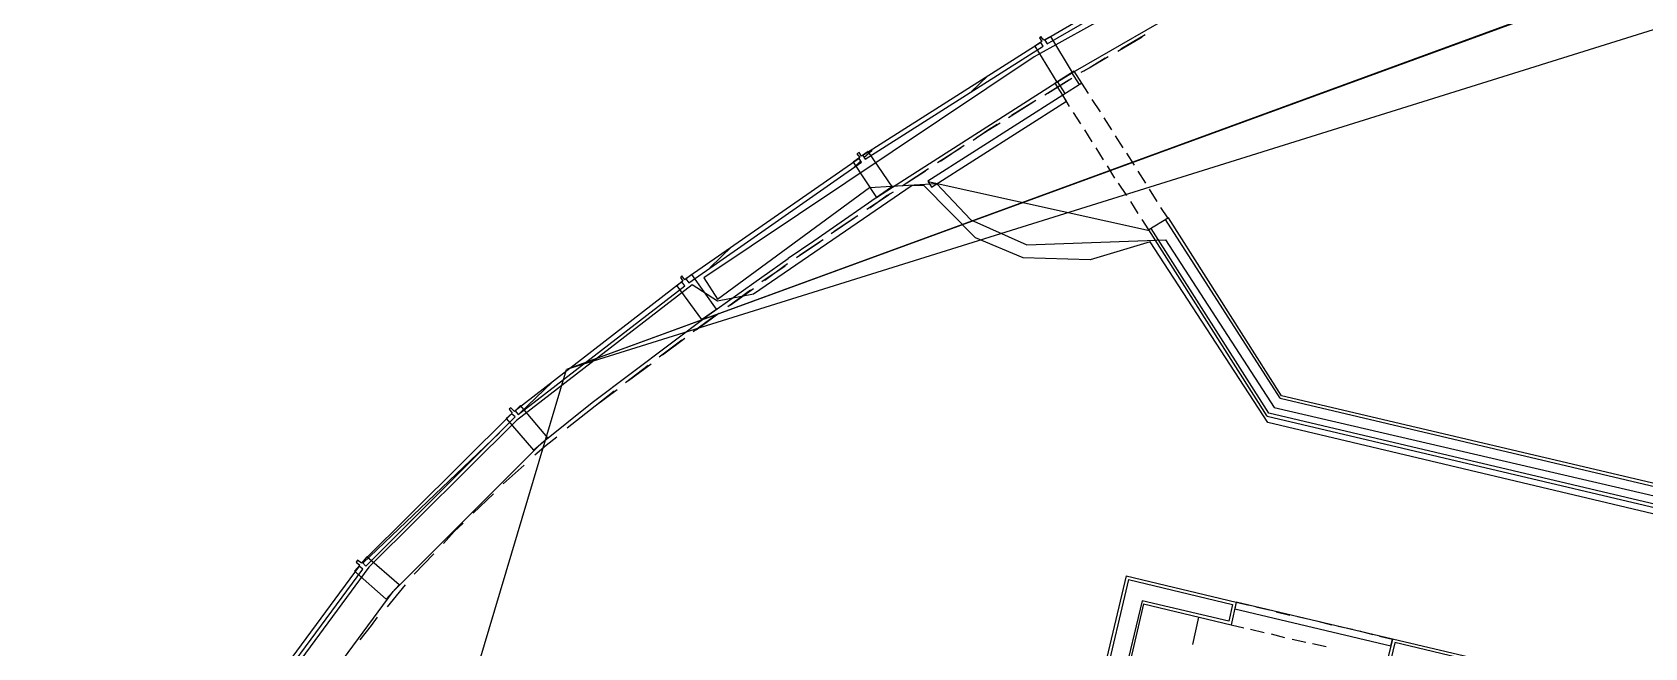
# Model space of a CAD drawing. Header units: feet. Extents: x -84 to 198, y -22 to 181.
# Drawn here: x 27.25 to 55.75, y 136.32 to 147.21 of the extents above; entities that cross this region are included whole.
import ezdxf

# ---------------------------------------------------------------- set-up
doc = ezdxf.new("R2010")
doc.units = ezdxf.units.FT
for name, color, linetype in [('A-AREA-COMUN', 252, 'CONTINUOUS'), ('A-AREA-UNIDAD', 30, 'CONTINUOUS'), ('A-LINEA', 7, 'CONTINUOUS')]:
    doc.layers.add(name, color=color, linetype=linetype)

msp = doc.modelspace()

# ---------------------------------------------------------------- linework, layer by layer
at = {"layer": 'A-AREA-COMUN'}
msp.add_lwpolyline([(57.04, 138.4178), (49.088, 140.3022), (47.008, 143.5022), (45.952, 143.1822), (44.768, 143.2178), (43.92, 143.5733), (43.008, 144.4978), (42.8, 144.4978), (40, 142.5778), (39.36, 142.4533), (38.912, 142.7378), (35.808, 140.3378), (33.2, 137.7422), (30.96, 134.7022), (29.2, 131.3244), (27.92, 127.5733), (27.28, 123.8578), (27.248, 119.8933), (27.792, 116.0533), (28.88, 112.5689)], dxfattribs=at)
at = {"layer": 'A-AREA-UNIDAD'}
msp.add_lwpolyline([(58.72, 153.5289), (55.28, 152.2133), (51.808, 150.5778), (44.96, 146.7733), (39.12, 142.8622), (39.36, 142.4889), (42.048, 144.4622), (43.232, 144.5333), (43.84, 143.8933), (44.832, 143.4489), (47.28, 143.5378), (49.2, 140.5689), (57.088, 138.7378)], dxfattribs=at)
at = {"layer": 'A-LINEA'}
for p, q in [((88.2115, 160.099), (36.6895, 141.2395)), ((88.0906, 160.0939), (36.6895, 141.2395)), ((96.7676, 160.0506), (36.6895, 141.2395)), ((96.7676, 160.0506), (36.6895, 141.2395)), ((96.7676, 160.0506), (36.6895, 141.2395)), ((96.7676, 160.0506), (36.6895, 141.2395)), ((46.8667, 147.1244), (46.44, 146.8711)), ((46.92, 147.1644), (46.4933, 146.9111)), ((45.6667, 146.5244), (45.3333, 146.3111)), ((45.8, 146.3111), (45.6667, 146.5244)), ((43.84, 146.1511), (44.1467, 146.4444)), ((45.5733, 146.3644), (45.1467, 146.0978)), ((45.6267, 146.3911), (45.2, 146.1244)), ((45.4667, 146.0978), (45.3333, 146.3111)), ((45.5067, 146.1244), (45.3733, 146.3378)), ((45.8, 146.3111), (45.4667, 146.0978)), ((45.76, 146.2844), (45.6267, 146.4978)), ((45.92, 146.1244), (45.8, 146.3111)), ((44.9333, 145.9644), (44.5067, 145.6978)), ((44.9867, 146.0044), (44.56, 145.7378)), ((45.5867, 145.8978), (45.4667, 146.0978)), ((46.1333, 145.8044), (45.9867, 146.0178)), ((45.7867, 145.5911), (45.6533, 145.7911)), ((46.3333, 145.4844), (46.2, 145.6978)), ((45.9867, 145.2711), (45.8533, 145.4844)), ((46.5333, 145.1644), (46.4, 145.3778)), ((41.9467, 144.9911), (42.0933, 145.1244)), ((43.6667, 145.1644), (43.2533, 144.8978)), ((43.72, 145.2044), (43.3067, 144.9244)), ((46.1867, 144.9511), (46.0533, 145.1644)), ((41.76, 144.8044), (41.8933, 144.9378)), ((46.3867, 144.6311), (46.2533, 144.8444)), ((46.7333, 144.8578), (46.6, 145.0711)), ((43.04, 144.7511), (42.6267, 144.4844)), ((43.0933, 144.7911), (42.68, 144.5244)), ((43.0842, 144.5679), (46.9965, 143.702)), ((46.6, 144.3244), (46.4533, 144.5378)), ((46.9333, 144.5378), (46.8, 144.7511)), ((42.44, 144.4711), (41.0667, 143.5111)), ((47.1333, 144.2178), (47, 144.4311)), ((41.84, 143.9644), (41.4267, 143.6844)), ((46.8, 144.0044), (46.6667, 144.2178)), ((47.32, 143.9244), (47.2, 144.1111)), ((41.7867, 143.9244), (41.3733, 143.6444)), ((46.9867, 143.7111), (46.8667, 143.8978)), ((47.3333, 143.9244), (46.9867, 143.7111)), ((49.08, 140.4178), (46.9867, 143.7111)), ((49.1067, 140.4711), (47.0267, 143.7378)), ((49.3067, 140.7378), (47.28, 143.8978)), ((49.3333, 140.7778), (47.3333, 143.9244)), ((39.2267, 143.0444), (39.6133, 143.4178)), ((41.0667, 143.5111), (40.6133, 143.2044)), ((41.1733, 143.4978), (40.76, 143.2178)), ((41.2267, 143.5378), (40.8133, 143.2578)), ((40.6, 143.1111), (40.2, 142.8178)), ((40.56, 143.0711), (40.1467, 142.7911)), ((39.9467, 142.6444), (39.5467, 142.3511)), ((40, 142.6711), (39.5867, 142.3778)), ((39.3333, 142.2044), (38.9333, 141.9111)), ((39.3867, 142.2311), (38.9867, 141.9378)), ((38.7333, 141.7644), (38.3333, 141.4578)), ((38.7867, 141.7911), (38.3867, 141.4978)), ((36.6881, 141.2357), (28.3665, 113.3809)), ((36.6881, 141.2357), (28.3665, 113.3809)), ((36.6881, 141.2357), (28.3665, 113.3809)), ((36.6881, 141.2357), (28.3665, 113.3809)), ((36.6881, 141.2357), (28.3665, 113.3809)), ((36.6881, 141.2357), (28.3665, 113.3809)), ((38.1333, 141.3111), (37.7333, 141.0044)), ((38.1867, 141.3378), (37.7867, 141.0444)), ((35.8667, 140.4711), (36.44, 141.0178)), ((37.5333, 140.8578), (37.2, 140.5911)), ((36.2533, 139.9378), (37.1467, 140.6578)), ((37.2, 140.5911), (36.7067, 140.2044)), ((49.3067, 140.7378), (65.5333, 136.8978)), ((65.6, 136.9378), (49.3333, 140.7778)), ((49.08, 140.4178), (57.2133, 138.4978)), ((57.28, 138.5378), (49.1067, 140.4711)), ((33.0933, 137.8178), (35.5067, 140.1244)), ((35.9467, 139.5511), (35.5733, 139.2178)), ((35.9467, 139.5511), (35.5733, 139.2178)), ((35.4, 139.0444), (35.04, 138.6978)), ((35.4, 139.0444), (35.04, 138.6978)), ((34.3467, 137.9778), (34, 137.6178)), ((34.3467, 137.9778), (34, 137.6178)), ((33.0267, 137.7511), (33.0267, 137.7644)), ((33.84, 137.4311), (33.52, 137.0444)), ((33.84, 137.4311), (33.52, 137.0444)), ((46.5867, 137.5911), (44.96, 130.6978)), ((46.6267, 137.5244), (45, 130.6311)), ((46.5867, 137.5911), (48.5333, 137.1244)), ((46.6267, 137.5244), (48.4667, 137.0844)), ((46.8667, 137.1511), (45.9733, 133.3911)), ((48.4, 136.7911), (46.8667, 137.1511)), ((48.5333, 137.1244), (48.44, 136.7244)), ((48.5333, 137.1244), (48.76, 137.0711)), ((46.8933, 137.0978), (46.04, 133.4311)), ((46.8933, 137.0978), (48.44, 136.7244)), ((47.8667, 136.8578), (47.76, 136.3778)), ((48.4667, 137.0844), (48.4, 136.7911)), ((48.88, 137.0444), (49.12, 136.9911)), ((49.24, 136.9511), (49.48, 136.8978)), ((49.6133, 136.8711), (49.8533, 136.8178)), ((48.44, 136.7244), (48.6667, 136.6711)), ((48.7867, 136.6444), (49.0267, 136.5911)), ((49.1467, 136.5644), (49.3867, 136.4978)), ((49.9733, 136.7911), (50.2133, 136.7244)), ((50.3333, 136.6978), (50.5867, 136.6444)), ((50.7067, 136.6178), (50.9467, 136.5511)), ((49.52, 136.4711), (49.76, 136.4178)), ((49.88, 136.3911), (50.12, 136.3378)), ((51.0667, 136.5244), (51.2933, 136.4711)), ((51.2933, 136.4711), (51.2, 136.0844)), ((51.3333, 136.4044), (51.2667, 136.1111)), ((56.44, 135.2578), (51.2933, 136.4711)), ((51.3333, 136.4178), (56.48, 135.1911))]:
    msp.add_line(p, q, dxfattribs=at)
for points in [[(42.4533, 144.4711), (45.4933, 146.4178), (48.7733, 148.3111), (52.12, 150.0711), (55.3867, 151.6044)], [(45.1867, 147.0044), (48.4133, 148.8711), (48.3733, 148.9511), (45.1467, 147.0711), (45.1867, 147.0044)], [(45.2533, 147.1378), (45.1333, 147.0711), (45.08, 147.1378), (45.0533, 147.1111), (45.0933, 147.0444), (44.9733, 146.9644), (45.36, 146.3244), (45.64, 146.4978), (45.2533, 147.1378)], [(41.9733, 144.9644), (45.12, 146.9644), (45.08, 147.0311), (41.9333, 145.0311), (41.9733, 144.9644)], [(46.2133, 146.7511), (45.9333, 146.5778), (45.7867, 146.4978)], [(46.2667, 146.7778), (45.96, 146.5911), (45.84, 146.5244)], [(45.4667, 146.0978), (43.08, 144.5778), (43.1467, 144.4711), (45.5333, 145.9911), (45.4667, 146.0978)], [(44.3067, 145.5778), (44.1333, 145.4711), (43.88, 145.2978)], [(44.36, 145.6044), (44.1467, 145.4711), (43.9333, 145.3378)], [(42.0267, 145.0978), (41.9067, 145.0178), (41.8667, 145.0844), (41.8267, 145.0578), (41.88, 144.9911), (41.76, 144.9111), (42.1733, 144.2844), (42.4533, 144.4711), (42.0267, 145.0978)], [(38.8533, 142.7778), (41.9067, 144.9111), (41.8667, 144.9778), (38.8, 142.8444), (38.8533, 142.7778)], [(42.4133, 144.3511), (42.36, 144.3111), (42, 144.0711)], [(42.4667, 144.3778), (42.36, 144.3244), (42.0533, 144.0978)], [(37.1467, 140.6578), (39.2133, 142.2178), (40.6133, 143.2044)], [(38.9067, 142.9244), (38.7867, 142.8311), (38.7333, 142.8978), (38.7067, 142.8711), (38.7467, 142.8044), (38.64, 142.7244), (39.08, 142.1244), (39.3467, 142.3111), (38.9067, 142.9244)], [(35.84, 140.4444), (38.7867, 142.7244), (38.7333, 142.7911), (35.7867, 140.5111), (35.84, 140.4444)], [(37.5867, 140.8844), (37.2, 140.5911), (36.7067, 140.2044)], [(35.88, 140.6044), (35.7733, 140.4978), (35.7067, 140.5644), (35.68, 140.5378), (35.7333, 140.4711), (35.6267, 140.3778), (36.1067, 139.8178), (36.36, 140.0311), (35.88, 140.6044)], [(33.1467, 137.7644), (35.7867, 140.4044), (35.72, 140.4578), (33.08, 137.8311), (33.1467, 137.7644)], [(36.52, 140.0444), (36.3333, 139.8978), (36.1333, 139.7244)], [(36.52, 140.0444), (36.3333, 139.8978), (36.1333, 139.7244)], [(28.5333, 127.5511), (29.72, 131.0444), (31.4267, 134.3244), (33.6267, 137.3111), (36.2533, 139.9378)], [(34.8667, 138.5244), (34.7067, 138.3778), (34.52, 138.1644)], [(34.8667, 138.5244), (34.7067, 138.3778), (34.52, 138.1644)], [(30.88, 134.7111), (33.0933, 137.7111), (33.0267, 137.7644), (30.8133, 134.7511), (30.88, 134.7111)], [(33.16, 137.9244), (33.0667, 137.8178), (33, 137.8711), (32.9733, 137.8311), (33.04, 137.7778), (32.9467, 137.6711), (33.5067, 137.1778), (33.7333, 137.4311), (33.16, 137.9244)], [(48.5067, 137.0044), (51.2667, 136.3511), (51.2933, 136.4711), (48.5333, 137.1244), (48.5067, 137.0044)], [(33.3467, 136.8578), (33.24, 136.7111), (33.04, 136.4578)], [(33.3467, 136.8578), (33.24, 136.7111), (33.04, 136.4578)]]:
    msp.add_lwpolyline(points, dxfattribs=at)

doc.saveas('drawing.dxf')
